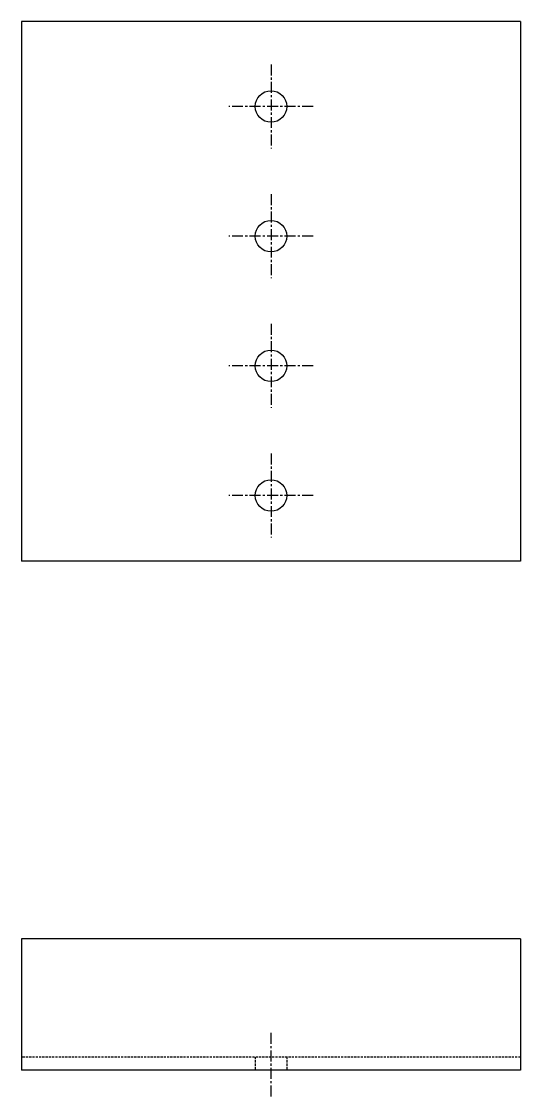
# Model space of a CAD drawing. Header units: inches. Extents: x 136 to 193, y 195 to 318.
import ezdxf

# ---------------------------------------------------------------- set-up
doc = ezdxf.new("R2010")
doc.units = ezdxf.units.IN
doc.header["$MEASUREMENT"] = 0
doc.linetypes.add('CENTER', pattern=[2, 1.25, -0.25, 0.25, -0.25])
doc.linetypes.add('HIDDEN', pattern=[0.375, 0.25, -0.125])
for name, color, linetype in [('Batteries', 5, 'Continuous'), ('Centerline', 1, 'CENTER'), ('Hidden', 1, 'HIDDEN')]:
    doc.layers.add(name, color=color, linetype=linetype)

msp = doc.modelspace()

# ---------------------------------------------------------------- linework, layer by layer
at = {"layer": 'Batteries'}
for p, q in [((135.74, 318.08), (135.74, 256.48)), ((192.74, 318.08), (135.74, 318.08)), ((192.74, 318.08), (192.74, 256.48)), ((192.74, 256.48), (135.74, 256.48)), ((192.74, 213.39), (135.74, 213.39)), ((135.74, 213.39), (135.74, 198.39)), ((192.74, 213.39), (192.74, 198.39)), ((192.74, 198.39), (135.74, 198.39))]:
    msp.add_line(p, q, dxfattribs=at)
for centre in [(164.24, 308.38), (164.24, 293.58), (164.24, 278.78), (164.24, 263.98)]:
    msp.add_circle(centre, 1.8, dxfattribs=at)
at = {"layer": 'Centerline'}
for p, q in [((164.24, 313.18), (164.24, 303.58)), ((169.04, 308.38), (159.44, 308.38)), ((164.24, 298.38), (164.24, 288.78)), ((169.04, 293.58), (159.44, 293.58)), ((164.24, 283.58), (164.24, 273.98)), ((169.04, 278.78), (159.44, 278.78)), ((164.24, 268.78), (164.24, 259.18)), ((169.04, 263.98), (159.44, 263.98)), ((164.24, 195.39), (164.24, 202.89))]:
    msp.add_line(p, q, dxfattribs=at)
at = {"layer": 'Hidden'}
for p, q in [((192.74, 199.89), (135.74, 199.89)), ((162.44, 199.89), (162.44, 198.39)), ((166.04, 199.89), (166.04, 198.39))]:
    msp.add_line(p, q, dxfattribs=at)

doc.saveas('drawing.dxf')
